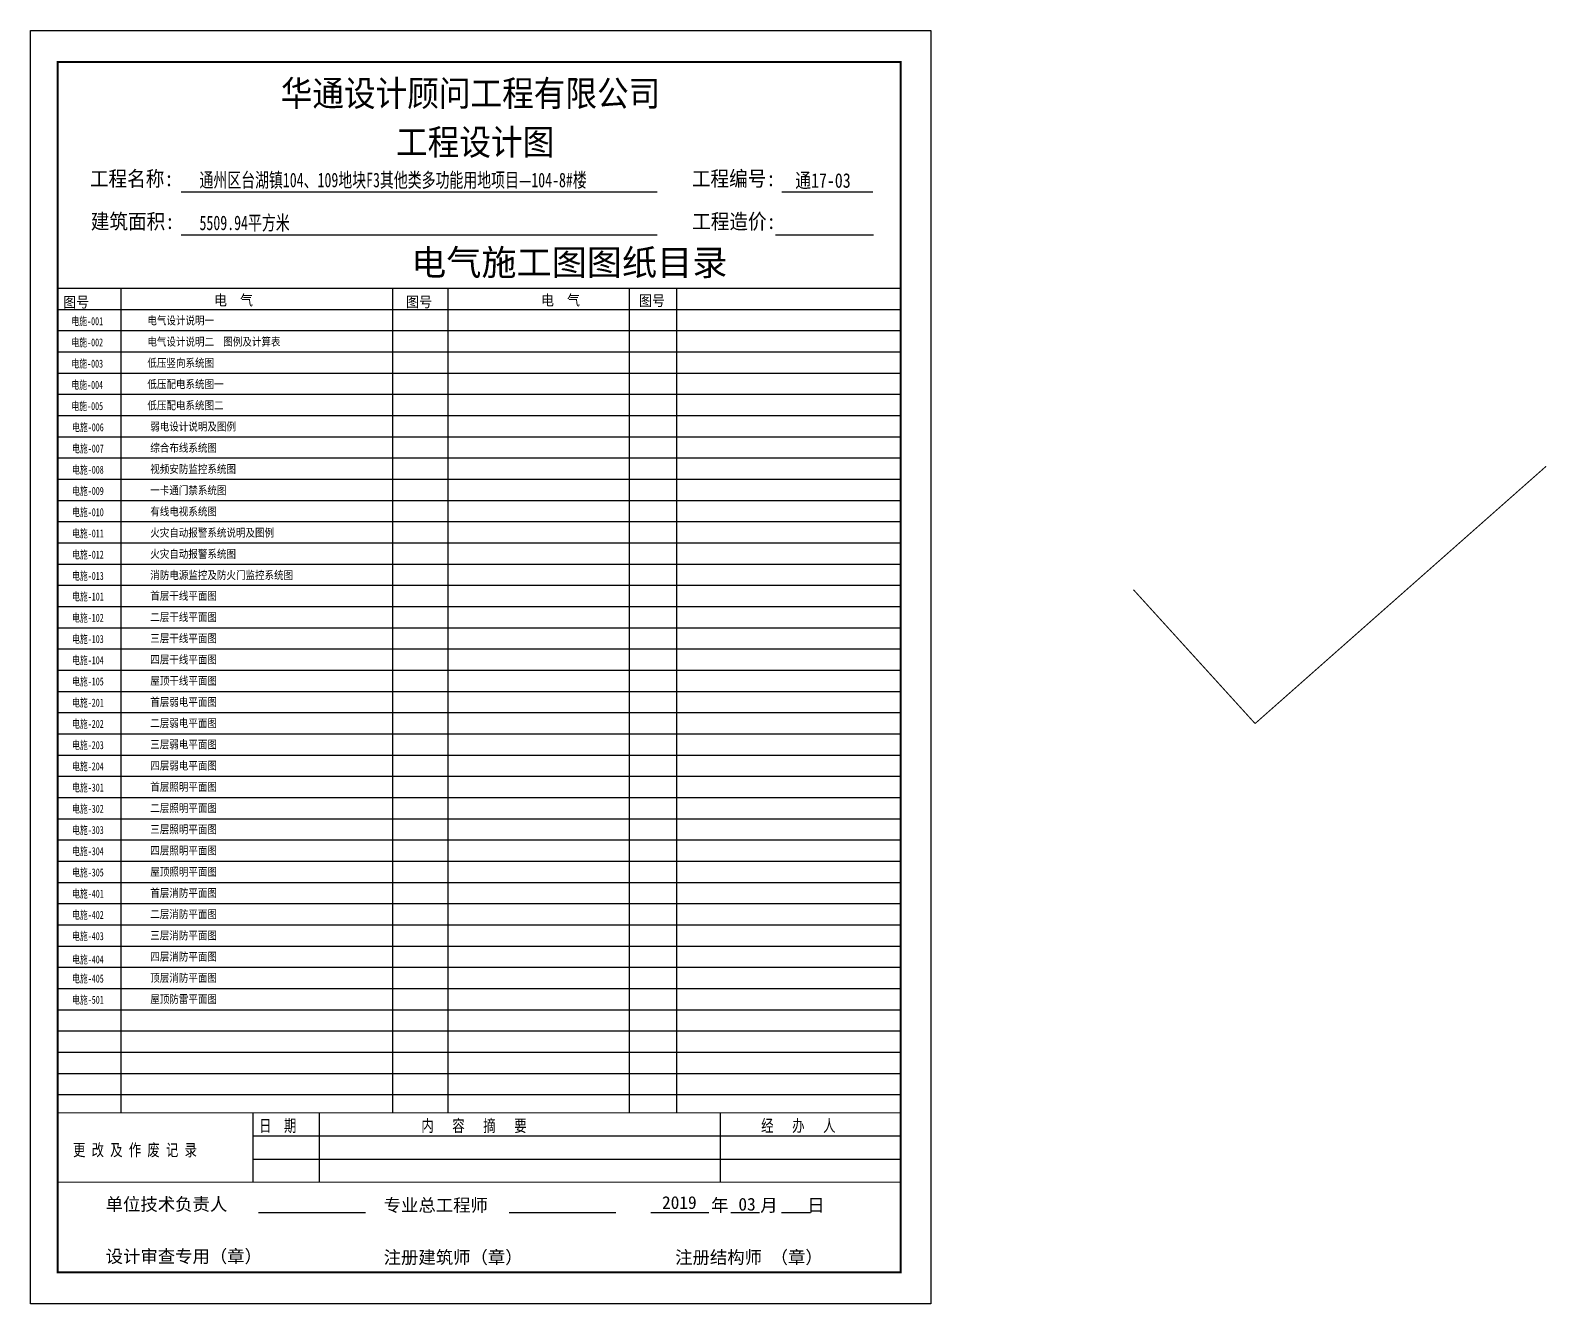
# Model space of a CAD drawing. Extents: x -292644 to 263613, y -713695 to 491457.
# Drawn here: x 103457 to 153477, y -125952 to -83952 of the extents above; entities that cross this region are included whole.
import ezdxf
from ezdxf.enums import TextEntityAlignment as Align

# ---------------------------------------------------------------- set-up
doc = ezdxf.new("R2010")
doc.units = 0
doc.header["$LTSCALE"] = 1000
doc.header["$MEASUREMENT"] = 0
doc.layers.get('0').update_dxf_attribs({"linetype": 'CONTINUOUS'})
doc.layers.add('PUB_TEXT', color=7, linetype='CONTINUOUS')
doc.layers.add('WIRE-照明', color=1, linetype='CONTINUOUS')
doc.styles.add('-黑体', font='simhei.ttf', dxfattribs={"width": 0.8})
doc.styles.add('H1', font='')
doc.styles.get('H1').set_extended_font_data('SimSun')

msp = doc.modelspace()

# ---------------------------------------------------------------- linework, layer by layer
at = {"color": 4}
for p, q in [((108429, -89280), (124130, -89280)), ((128242, -89280), (131248, -89280)), ((108429, -90692), (124130, -90692)), ((108429, -90692), (120463, -90692)), ((128039, -90692), (131270, -90692)), ((128039, -90692), (131248, -90692)), ((110800, -119657), (110800, -121948)), ((112986, -119657), (112986, -121948)), ((110800, -120420), (132165, -120420)), ((110800, -121184), (132165, -121184)), ((110984, -122943), (114508, -122943)), ((119251, -122943), (122775, -122943)), ((123926, -122943), (125836, -122943)), ((126564, -122943), (127514, -122943)), ((128241, -122943), (129191, -122943))]:
    msp.add_line(p, q, dxfattribs=at)
for p, q in [((104350, -92457), (132158, -92457)), ((106449, -119657), (106449, -92457)), ((115399, -92457), (115399, -119657)), ((117236, -119657), (117236, -92457)), ((123208, -92457), (123208, -119657)), ((124785, -119657), (124785, -92457)), ((104350, -93157), (132158, -93157)), ((104350, -93857), (115593, -93857)), ((115593, -93857), (132158, -93857)), ((104350, -94557), (115593, -94557)), ((115593, -94557), (132158, -94557)), ((104350, -95257), (115593, -95257)), ((115593, -95257), (132158, -95257)), ((104350, -95957), (115593, -95957)), ((115593, -95957), (132158, -95957)), ((104350, -96657), (115593, -96657)), ((115593, -96657), (132158, -96657)), ((104350, -97357), (132158, -97357)), ((104357, -98057), (115593, -98057)), ((115593, -98057), (132158, -98057)), ((104350, -98757), (132158, -98757)), ((104345, -99457), (115581, -99457)), ((115593, -99457), (132158, -99457)), ((104357, -100157), (115593, -100157)), ((115593, -100157), (132158, -100157)), ((104350, -100857), (115593, -100857)), ((115593, -100857), (132158, -100857)), ((104357, -101557), (132158, -101557)), ((104350, -102257), (132158, -102257)), ((104350, -102957), (132158, -102957)), ((104350, -103657), (132158, -103657)), ((104350, -104357), (132158, -104357)), ((104350, -105057), (132158, -105057)), ((104350, -105757), (132158, -105757)), ((104350, -106457), (132158, -106457)), ((104357, -107157), (132158, -107157)), ((104350, -107857), (132158, -107857)), ((104350, -108557), (132158, -108557)), ((104350, -109257), (132158, -109257)), ((104350, -109957), (132158, -109957)), ((104357, -110657), (132158, -110657)), ((104350, -111357), (132158, -111357)), ((104350, -112057), (132158, -112057)), ((104350, -112757), (132158, -112757)), ((104350, -113457), (132158, -113457)), ((104357, -114157), (132158, -114157)), ((104357, -114857), (132158, -114857)), ((104357, -115557), (132158, -115557)), ((104357, -116257), (132158, -116257)), ((104357, -116957), (132158, -116957)), ((104357, -117657), (132158, -117657)), ((104350, -118357), (132158, -118357)), ((104357, -119057), (132158, -119057)), ((126209, -119657), (126209, -121948))]:
    msp.add_line(p, q)
msp.add_lwpolyline([(133157, -125952), (103457, -125952), (103457, -83952), (133157, -83952)], close=True)
at = {"color": 4, "const_width": 71.6}
msp.add_lwpolyline([(104357, -124918), (104357, -84995), (132165, -84995), (132165, -124918)], close=True, dxfattribs=at)
at = {"color": 4, "const_width": 33.4}
for points in [[(104357, -119657), (132165, -119657)], [(104357, -121948), (132165, -121948)]]:
    msp.add_lwpolyline(points, dxfattribs=at)
at = {"layer": 'WIRE-照明', "linetype": 'Continuous', "const_width": 35}
for points in [[(143859, -106817), (153460, -98331)], [(139844, -102400), (143859, -106817)]]:
    msp.add_lwpolyline(points, dxfattribs=at)

# ---------------------------------------------------------------- texts
at = {"style": '-黑体'}
for s, height, width, p in [('华通设计顾问工程有限公司', 850, 0.9, (111716, -86455)), ('工程设计图', 850, 0.9, (115521, -88064)), ('工程名称:', 500, 0.9, (105422, -89093)), ('工程编号:', 500, 0.9, (125280, -89093)), ('通州区台湖镇104、109地块F3其他类多功能用地项目—104-8#楼', 480, 0.7, (109037, -89129)), ('建筑面积:', 500, 0.9, (105451, -90505)), ('5509.94平方米', 480, 0.7, (109037, -90541)), ('工程造价:', 500, 0.9, (125289, -90505)), ('电施-001', 264, 0.7, (104811, -93677)), ('电气设计说明一', 264, 0.85, (107318, -93655)), ('电施-002', 264, 0.7, (104811, -94377)), ('电气设计说明二  图例及计算表 ', 264, 0.85, (107318, -94355)), ('电施-003', 264, 0.7, (104811, -95077)), ('低压竖向系统图 ', 264, 0.85, (107318, -95055)), ('电施-004', 264, 0.7, (104811, -95777)), ('低压配电系统图一 ', 264, 0.85, (107318, -95755)), ('电施-005', 264, 0.7, (104811, -96477)), ('低压配电系统图二', 264, 0.85, (107318, -96455)), ('电施-006', 264, 0.7, (104833, -97177)), ('弱电设计说明及图例', 264, 0.85, (107413, -97155)), ('电施-007', 264, 0.7, (104833, -97877)), ('综合布线系统图', 264, 0.85, (107413, -97855)), ('电施-008', 264, 0.7, (104833, -98577)), ('视频安防监控系统图', 264, 0.85, (107413, -98555)), ('电施-009', 264, 0.7, (104833, -99277)), ('一卡通门禁系统图', 264, 0.85, (107413, -99255)), ('电施-010', 264, 0.7, (104833, -99977)), ('有线电视系统图', 264, 0.85, (107413, -99955)), ('电施-011', 264, 0.7, (104833, -100677)), ('火灾自动报警系统说明及图例', 264, 0.85, (107413, -100655)), ('电施-012', 264, 0.7, (104833, -101377)), ('火灾自动报警系统图', 264, 0.85, (107413, -101355)), ('电施-013', 264, 0.7, (104833, -102077)), ('消防电源监控及防火门监控系统图', 264, 0.85, (107413, -102055)), ('电施-101', 264, 0.7, (104833, -102760)), ('首层干线平面图 ', 264, 0.85, (107413, -102738)), ('电施-102', 264, 0.7, (104833, -103460)), ('二层干线平面图 ', 264, 0.85, (107413, -103438)), ('电施-103', 264, 0.7, (104833, -104160)), ('三层干线平面图 ', 264, 0.85, (107413, -104138)), ('四层干线平面图 ', 264, 0.85, (107413, -104838)), ('电施-104', 264, 0.7, (104833, -104860)), ('电施-105', 264, 0.7, (104833, -105560)), ('屋顶干线平面图 ', 264, 0.85, (107413, -105538)), ('电施-201', 264, 0.7, (104833, -106260)), ('首层弱电平面图 ', 264, 0.85, (107413, -106238)), ('电施-202', 264, 0.7, (104833, -106960)), ('二层弱电平面图 ', 264, 0.85, (107413, -106938)), ('电施-203', 264, 0.7, (104833, -107660)), ('三层弱电平面图 ', 264, 0.85, (107413, -107638)), ('四层弱电平面图 ', 264, 0.85, (107413, -108338)), ('电施-204', 264, 0.7, (104833, -108360)), ('电施-301', 264, 0.7, (104833, -109060)), ('首层照明平面图 ', 264, 0.85, (107413, -109038)), ('电施-302', 264, 0.7, (104833, -109760)), ('二层照明平面图 ', 264, 0.85, (107413, -109738)), ('电施-303', 264, 0.7, (104833, -110460)), ('三层照明平面图 ', 264, 0.85, (107413, -110438)), ('电施-304', 264, 0.7, (104833, -111160)), ('四层照明平面图 ', 264, 0.85, (107413, -111138)), ('电施-305', 264, 0.7, (104833, -111860)), ('屋顶照明平面图 ', 264, 0.85, (107413, -111838)), ('电施-401', 264, 0.7, (104833, -112560)), ('首层消防平面图 ', 264, 0.85, (107413, -112538)), ('电施-402', 264, 0.7, (104833, -113260)), ('二层消防平面图 ', 264, 0.85, (107413, -113238)), ('电施-403', 264, 0.7, (104833, -113960)), ('三层消防平面图 ', 264, 0.85, (107413, -113938)), ('电施-404', 264, 0.7, (104833, -114729)), ('四层消防平面图 ', 264, 0.85, (107413, -114638)), ('顶层消防平面图 ', 264, 0.85, (107413, -115338)), ('电施-405', 264, 0.7, (104833, -115360)), ('电施-501', 264, 0.7, (104833, -116060)), ('屋顶防雷平面图 ', 264, 0.85, (107413, -116038))]:
    msp.add_text(s, height=height, dxfattribs=dict(at, width=width)).set_placement(p)
at = {"style": '-黑体', "width": 0.8}
msp.add_text('通17-03', height=480, dxfattribs=at).set_placement((129603, -89144), align=Align.CENTER)
at = {"style": 'H1'}
for s, height, p in [('电气施工图图纸目录', 850, (116017, -92032)), ('单位技术负责人', 420, (105942, -122882)), ('专业总工程师', 420, (115113, -122913)), ('2019', 420, (124295, -122826)), ('年', 420, (125915, -122913)), ('03', 420, (126814, -122881)), ('月', 420, (127536, -122913)), ('日', 420, (129081, -122913)), ('设计审查专用（章）', 420, (105942, -124601)), ('注册建筑师（章）', 420, (115113, -124632)), ('注册结构师 （章）', 420, (124728, -124632))]:
    msp.add_text(s, height=height, dxfattribs=at).set_placement(p)
at = {"layer": 'PUB_TEXT', "style": '-黑体'}
for s, height, width, p in [('图号', 350, 0.9, (104539, -93090)), ('电  气', 350, 0.9, (109515, -93027)), ('图号', 350, 0.9, (115851, -93082)), ('电  气', 350, 0.9, (120302, -93027)), ('图号', 350, 0.9, (123535, -93044)), ('日  期', 400, 0.75, (111005, -120281)), ('内   容   摘   要', 400, 0.75, (116355, -120281)), ('经   办   人', 400, 0.75, (127566, -120281)), ('更 改 及 作 废 记 录', 400, 0.75, (104864, -121081))]:
    msp.add_text(s, height=height, dxfattribs=dict(at, width=width)).set_placement(p)

doc.saveas('drawing.dxf')
